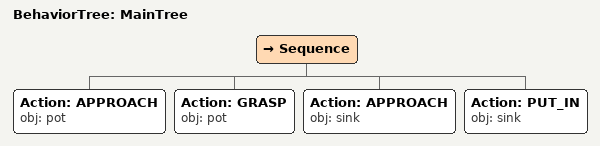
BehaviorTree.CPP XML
<root main_tree_to_execute="MainTree">
  <BehaviorTree ID="MainTree">
    <Sequence>
      <!-- Approach pot -->
      <Action ID="APPROACH" obj="pot" />
      <!-- Grasp pot -->
      <Action ID="GRASP" obj="pot" />
      <!-- Approach sink -->
      <Action ID="APPROACH" obj="sink" />
      <!-- Put in sink -->
      <Action ID="PUT_IN" obj="sink" />
    </Sequence>
  </BehaviorTree>
</root>
